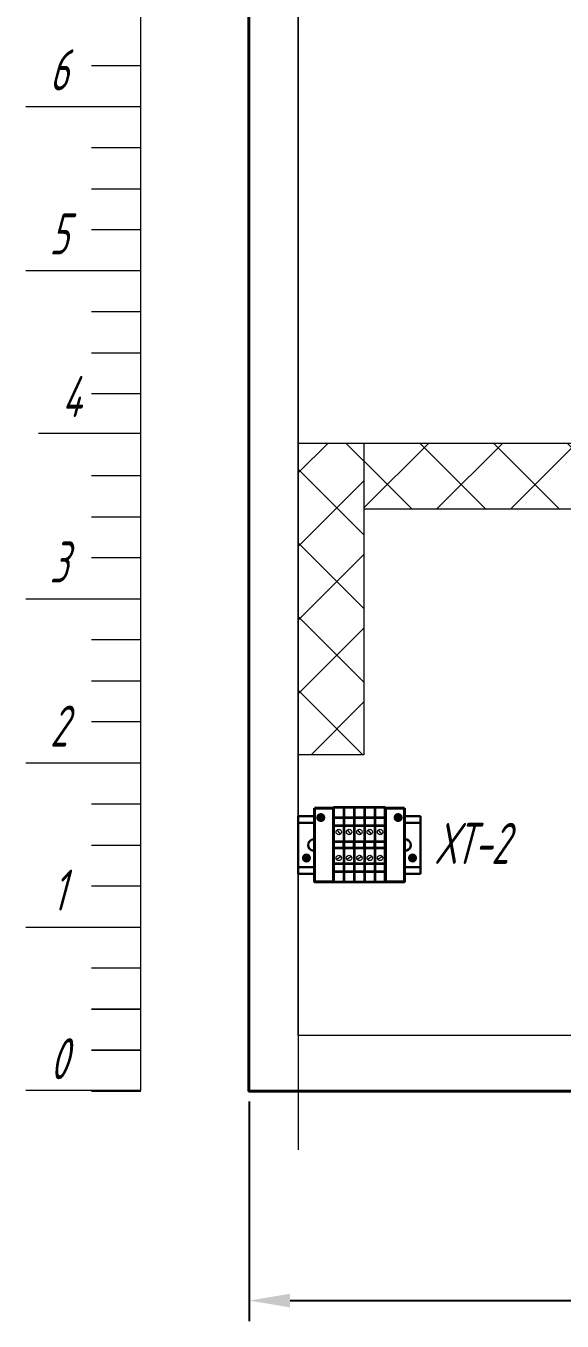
# Model space of a CAD drawing. Header units: millimetres. Extents: x 152217 to 562659, y 54507 to 219294.
# Drawn here: x 558342.2 to 558374.8, y 218995.5 to 219074.4 of the extents above; entities that cross this region are included whole.
import ezdxf
from ezdxf.enums import TextEntityAlignment as Align

# ---------------------------------------------------------------- set-up
doc = ezdxf.new("R2010")
doc.units = ezdxf.units.MM
doc.layers.get('0').update_dxf_attribs({"lineweight": 18})
doc.layers.get('Defpoints').update_dxf_attribs({"color": 139, "lineweight": 18})
doc.layers.add('текст', color=1, linetype='Continuous')
doc.layers.add('Текст_КИП', color=2, linetype='Continuous', lineweight=25)
doc.layers.add('Тонкая', color=5, linetype='Continuous', lineweight=20)
doc.styles.get("Standard").update_dxf_attribs({"font": 'simplex.shx', "width": 0.6, "oblique": 15})
doc.dimstyles.new('ISO-25', dxfattribs={"dimtxt": 2.5, "dimasz": 2.5, "dimexe": 1.25, "dimexo": 0.625, "dimtad": 1, "dimtxsty": 'Standard', "dimcen": 2.5, "dimadec": 0, "dimazin": 0, "dimtfac": 1, "dimtmove": 0, "dimatfit": 3, "dimfxl": 1, "dimarcsym": 0})

# ---------------------------------------------------------------- blocks, each defined once
blk = doc.blocks.new('*D49')
at = {"color": 0, "lineweight": -2, "transparency": 16777216}
for p, q in [((558355.772, 219008.856), (558355.772, 218995.465)), ((558435.772, 219008.856), (558435.772, 218995.465)), ((558358.272, 218996.715), (558433.272, 218996.715))]:
    blk.add_line(p, q, dxfattribs=at)
at = {"color": 0, "lineweight": -3, "transparency": 16777216}
for points in [[(558358.272, 218997.132), (558358.272, 218996.299), (558355.772, 218996.715)], [(558433.272, 218997.132), (558433.272, 218996.299), (558435.772, 218996.715)]]:
    blk.add_solid(points, dxfattribs=at)
at = {"layer": 'Defpoints', "color": 0, "lineweight": -3, "transparency": 16777216}
for p in [(558355.772, 219009.481), (558435.772, 219009.481), (558435.772, 218996.715)]:
    blk.add_point(p, dxfattribs=at)
at = {"color": 0, "transparency": 16777216, "insert": (558395.772, 218998.59), "char_height": 2.5, "attachment_point": 5}
blk.add_mtext('800', dxfattribs=at)

msp = doc.modelspace()

# ---------------------------------------------------------------- hatches: boundary and pattern name
h = msp.add_hatch()
h.set_pattern_fill('ANSI37', color=256)
h.set_pattern_definition([(45, (555689.5008, 209772.915), (-2.245064, 2.245064), []), (135, (555689.5008, 209772.915), (-2.245064, -2.245064), [])])
h.paths.add_polyline_path([(558362.772, 219048.981), (558358.772, 219048.981), (558358.772, 219029.9811), (558362.772, 219029.9811)])
h = msp.add_hatch()
h.set_pattern_fill('ANSI37', color=256)
h.set_pattern_definition([(45, (555715.028, 209787.8126), (-2.245064, 2.245064), []), (135, (555715.028, 209787.8126), (-2.245064, -2.245064), [])])
h.paths.add_polyline_path([(558362.772, 219048.981), (558362.772, 219044.981), (558383.6385, 219044.981), (558383.6385, 219048.981)])
at = {"ltscale": 0.5}
for points in [[(558359.864, 219026.1566, 1), (558360.4185, 219026.1566, 1)], [(558365.1301, 219026.1566, -1), (558364.5756, 219026.1566, -1)], [(558358.9895, 219023.6902, 1), (558359.544, 219023.6902, 1)], [(558366.0045, 219023.6902, -1), (558365.4501, 219023.6902, -1)]]:
    msp.add_hatch(color=256, dxfattribs=at).paths.add_polyline_path(points)

# ---------------------------------------------------------------- linework, layer by layer
for p, q in [((558358.772, 219051.8065), (558358.772, 219029.9811)), ((558358.772, 219048.981), (558383.6385, 219048.981)), ((558362.772, 219048.981), (558362.772, 219029.9811)), ((558362.772, 219044.981), (558383.6385, 219044.981)), ((558362.772, 219029.9811), (558358.772, 219029.9811)), ((558361.3411, 219025.1454), (558361.1277, 219025.3969)), ((558361.3465, 219025.1501), (558361.1332, 219025.4015)), ((558361.9711, 219025.1454), (558361.7577, 219025.3969)), ((558361.9765, 219025.1501), (558361.7632, 219025.4015)), ((558362.6011, 219025.1454), (558362.3877, 219025.3969)), ((558362.6065, 219025.1501), (558362.3932, 219025.4015)), ((558363.2311, 219025.1454), (558363.0177, 219025.3969)), ((558363.2365, 219025.1501), (558363.0232, 219025.4015)), ((558363.8611, 219025.1454), (558363.6477, 219025.3969)), ((558363.8665, 219025.1501), (558363.6532, 219025.4015)), ((558361.3722, 219023.7869), (558361.0999, 219023.601)), ((558361.3763, 219023.781), (558361.1039, 219023.5951)), ((558362.0022, 219023.7869), (558361.7299, 219023.601)), ((558362.0063, 219023.781), (558361.7339, 219023.5951)), ((558362.6322, 219023.7869), (558362.3599, 219023.601)), ((558362.6363, 219023.781), (558362.3639, 219023.5951)), ((558363.2622, 219023.7869), (558362.9899, 219023.601)), ((558363.2663, 219023.781), (558362.9939, 219023.5951)), ((558363.8922, 219023.7869), (558363.6199, 219023.601)), ((558363.8963, 219023.781), (558363.6239, 219023.5951))]:
    msp.add_line(p, q)
at = {"lineweight": 35}
for p, q in [((558361.552, 219026.7666), (558360.922, 219026.7666)), ((558360.922, 219026.7666), (558360.922, 219022.2166)), ((558361.552, 219026.7666), (558361.552, 219022.2166)), ((558362.182, 219026.7666), (558361.552, 219026.7666)), ((558361.552, 219026.7666), (558361.552, 219022.2166)), ((558362.182, 219026.7666), (558362.182, 219022.2166)), ((558362.812, 219026.7666), (558362.182, 219026.7666)), ((558362.182, 219026.7666), (558362.182, 219022.2166)), ((558362.812, 219026.7666), (558362.812, 219022.2166)), ((558363.442, 219026.7666), (558362.812, 219026.7666)), ((558362.812, 219026.7666), (558362.812, 219022.2166)), ((558363.442, 219026.7666), (558363.442, 219022.2166)), ((558364.072, 219026.7666), (558363.442, 219026.7666)), ((558363.442, 219026.7666), (558363.442, 219022.2166)), ((558364.072, 219026.7666), (558364.072, 219022.2166)), ((558364.072, 219026.7666), (558364.072, 219022.2166)), ((558364.082, 219026.7666), (558364.082, 219022.2166)), ((558361.552, 219026.1416), (558360.922, 219026.1416)), ((558362.182, 219026.1416), (558361.552, 219026.1416)), ((558362.812, 219026.1416), (558362.182, 219026.1416)), ((558363.442, 219026.1416), (558362.812, 219026.1416)), ((558364.072, 219026.1416), (558363.442, 219026.1416)), ((558361.552, 219025.658), (558360.922, 219025.658)), ((558362.182, 219025.658), (558361.552, 219025.658)), ((558362.812, 219025.658), (558362.182, 219025.658)), ((558363.442, 219025.658), (558362.812, 219025.658)), ((558364.072, 219025.658), (558363.442, 219025.658)), ((558361.552, 219023.3252), (558360.922, 219023.3252)), ((558361.552, 219022.8416), (558360.922, 219022.8416)), ((558362.182, 219023.3252), (558361.552, 219023.3252)), ((558362.182, 219022.8416), (558361.552, 219022.8416)), ((558362.812, 219023.3252), (558362.182, 219023.3252)), ((558362.812, 219022.8416), (558362.182, 219022.8416)), ((558363.442, 219023.3252), (558362.812, 219023.3252)), ((558363.442, 219022.8416), (558362.812, 219022.8416)), ((558364.072, 219023.3252), (558363.442, 219023.3252)), ((558364.072, 219022.8416), (558363.442, 219022.8416)), ((558361.552, 219022.2166), (558360.922, 219022.2166)), ((558362.182, 219022.2166), (558361.552, 219022.2166)), ((558362.812, 219022.2166), (558362.182, 219022.2166)), ((558363.442, 219022.2166), (558362.812, 219022.2166)), ((558364.072, 219022.2166), (558363.442, 219022.2166))]:
    msp.add_line(p, q, dxfattribs=at)
at = {"lineweight": 30}
for p, q in [((558359.762, 219026.231), (558358.772, 219026.231)), ((558358.772, 219026.231), (558358.772, 219022.731)), ((558359.762, 219025.831), (558358.772, 219025.831)), ((558365.232, 219026.231), (558366.222, 219026.231)), ((558365.232, 219025.831), (558366.222, 219025.831)), ((558366.222, 219026.231), (558366.222, 219022.731)), ((558359.762, 219024.8113), (558359.6027, 219024.8113)), ((558365.232, 219024.8113), (558365.3914, 219024.8113)), ((558359.762, 219024.1507), (558359.6027, 219024.1507)), ((558365.232, 219024.1507), (558365.3914, 219024.1507)), ((558359.762, 219023.131), (558358.772, 219023.131)), ((558358.772, 219022.731), (558359.762, 219022.731)), ((558365.232, 219023.131), (558366.222, 219023.131)), ((558366.222, 219022.731), (558365.232, 219022.731))]:
    msp.add_line(p, q, dxfattribs=at)
at = {"lineweight": 40}
for points in [[(558355.7645, 219109.481), (558435.7645, 219109.481), (558435.7645, 219009.481), (558355.7645, 219009.481)], [(558359.762, 219026.721), (558360.922, 219026.721), (558360.922, 219022.241), (558359.762, 219022.241)], [(558365.232, 219026.721), (558364.072, 219026.721), (558364.072, 219022.241), (558365.232, 219022.241)]]:
    msp.add_lwpolyline(points, close=True, dxfattribs=at)
msp.add_lwpolyline([(558358.772, 219106.6379), (558432.7251, 219106.6379), (558432.7251, 219012.8662), (558358.772, 219012.8662)], close=True)
at = {"lineweight": 35}
for points in [[(558361.552, 219024.7002), (558361.552, 219024.2821), (558360.922, 219024.2821), (558360.922, 219024.7002)], [(558362.182, 219024.7002), (558362.182, 219024.2821), (558361.552, 219024.2821), (558361.552, 219024.7002)], [(558362.812, 219024.7002), (558362.812, 219024.2821), (558362.182, 219024.2821), (558362.182, 219024.7002)], [(558363.442, 219024.7002), (558363.442, 219024.2821), (558362.812, 219024.2821), (558362.812, 219024.7002)], [(558364.072, 219024.7002), (558364.072, 219024.2821), (558363.442, 219024.2821), (558363.442, 219024.7002)]]:
    msp.add_lwpolyline(points, close=True, dxfattribs=at)
for centre in [(558361.2368, 219025.2733), (558361.8668, 219025.2733), (558362.4968, 219025.2733), (558363.1268, 219025.2733), (558363.7568, 219025.2733), (558361.2366, 219023.6934), (558361.8666, 219023.6934), (558362.4966, 219023.6934), (558363.1266, 219023.6934), (558363.7566, 219023.6934)]:
    msp.add_circle(centre, 0.165)
at = {"lineweight": 30}
for centre, start, end in [((558359.717, 219024.481), 109.087384, 250.912616), ((558365.2771, 219024.481), 289.087384, 70.912616)]:
    msp.add_arc(centre, 0.3495, start, end, dxfattribs=at)
at = {"layer": 'Defpoints'}
msp.add_line((558358.772, 219106.6379), (558358.772, 219005.9043), dxfattribs=at)
at = {"layer": 'Тонкая'}
for p, q in [((558349.1835, 219009.5403), (558349.1835, 219109.481)), ((558349.1835, 219009.5403), (558349.1835, 219109.481)), ((558349.1835, 219071.9764), (558346.1835, 219071.9764)), ((558349.1835, 219069.4764), (558342.1835, 219069.4764)), ((558349.1835, 219066.9764), (558346.1835, 219066.9764)), ((558346.1835, 219064.4764), (558349.1835, 219064.4764)), ((558349.1835, 219061.9764), (558346.1835, 219061.9764)), ((558349.1835, 219059.4764), (558342.1835, 219059.4764)), ((558349.1835, 219059.4764), (558342.1835, 219059.4764)), ((558349.1835, 219056.9764), (558346.1835, 219056.9764)), ((558349.1835, 219056.9764), (558346.1835, 219056.9764)), ((558346.1835, 219054.4764), (558349.1835, 219054.4764)), ((558349.1835, 219051.9764), (558346.1835, 219051.9764)), ((558349.1835, 219051.9764), (558346.1835, 219051.9764)), ((558349.1835, 219049.5669), (558342.9527, 219049.5669)), ((558349.1835, 219049.5669), (558342.9527, 219049.5669)), ((558349.1835, 219046.981), (558346.1835, 219046.981)), ((558349.1835, 219046.981), (558346.1835, 219046.981)), ((558346.1835, 219044.481), (558349.1835, 219044.481)), ((558346.1835, 219044.481), (558349.1835, 219044.481)), ((558349.1835, 219041.981), (558346.1835, 219041.981)), ((558349.1835, 219041.981), (558346.1835, 219041.981)), ((558342.1835, 219039.481), (558349.1835, 219039.481)), ((558342.1835, 219039.481), (558349.1835, 219039.481)), ((558349.1835, 219036.981), (558346.1835, 219036.981)), ((558349.1835, 219036.981), (558346.1835, 219036.981)), ((558346.1835, 219034.481), (558349.1835, 219034.481)), ((558346.1835, 219034.481), (558349.1835, 219034.481)), ((558349.1835, 219031.981), (558346.1835, 219031.981)), ((558349.1835, 219031.981), (558346.1835, 219031.981)), ((558342.1835, 219029.481), (558349.1835, 219029.481)), ((558342.1835, 219029.481), (558349.1835, 219029.481)), ((558349.1835, 219026.981), (558346.1835, 219026.981)), ((558349.1835, 219026.981), (558346.1835, 219026.981)), ((558346.1835, 219024.481), (558349.1835, 219024.481)), ((558346.1835, 219024.481), (558349.1835, 219024.481)), ((558349.1835, 219021.981), (558346.1835, 219021.981)), ((558349.1835, 219021.981), (558346.1835, 219021.981)), ((558342.1835, 219019.481), (558349.1835, 219019.481)), ((558342.1835, 219019.481), (558349.1835, 219019.481)), ((558349.1835, 219016.981), (558346.1835, 219016.981)), ((558349.1835, 219016.981), (558346.1835, 219016.981)), ((558346.1835, 219014.481), (558349.1835, 219014.481)), ((558346.1835, 219014.481), (558349.1835, 219014.481)), ((558349.1835, 219014.481), (558346.1835, 219014.481)), ((558349.1835, 219014.481), (558346.1835, 219014.481)), ((558346.1835, 219011.981), (558349.1835, 219011.981)), ((558346.1835, 219011.981), (558349.1835, 219011.981)), ((558349.1835, 219011.981), (558346.1835, 219011.981)), ((558349.1835, 219011.981), (558346.1835, 219011.981)), ((558342.1835, 219009.5403), (558349.1835, 219009.5403)), ((558346.1835, 219009.481), (558349.1835, 219009.481)), ((558346.1835, 219009.481), (558349.1835, 219009.481))]:
    msp.add_line(p, q, dxfattribs=at)

# ---------------------------------------------------------------- texts
at = {"layer": 'текст', "oblique": 15, "width": 0.6}
msp.add_text('ХТ-2', height=2.5, dxfattribs=at).set_placement((558369.3618, 219023.3323), align=Align.CENTER)
at = {"layer": 'Текст_КИП', "oblique": 15, "width": 0.6}
for s, p in [('6', (558344.1835, 219070.4764)), ('5', (558344.1835, 219060.4764)), ('4', (558344.9527, 219050.5669)), ('4', (558344.9527, 219050.5669)), ('3', (558344.1835, 219040.481)), ('3', (558344.1835, 219040.481)), ('2', (558344.1835, 219030.481)), ('2', (558344.1835, 219030.481)), ('1', (558344.1835, 219020.481)), ('1', (558344.1835, 219020.481)), ('0', (558344.1835, 219010.2071))]:
    msp.add_text(s, height=2.5, dxfattribs=at).set_placement(p, align=Align.CENTER)

# ---------------------------------------------------------------- dimensions: what is measured, and where the dimension line sits
dim = msp.add_linear_dim(base=(558435.772, 218996.7154), p1=(558355.772, 219009.481), p2=(558435.772, 219009.481), dimstyle='ISO-25', override={"dimdec": 0, "dimlfac": 10})
dim.commit()
dim.dimension.update_dxf_attribs({"geometry": '*D49', "text_midpoint": (558395.772, 218998.5904)})

doc.saveas('drawing.dxf')
